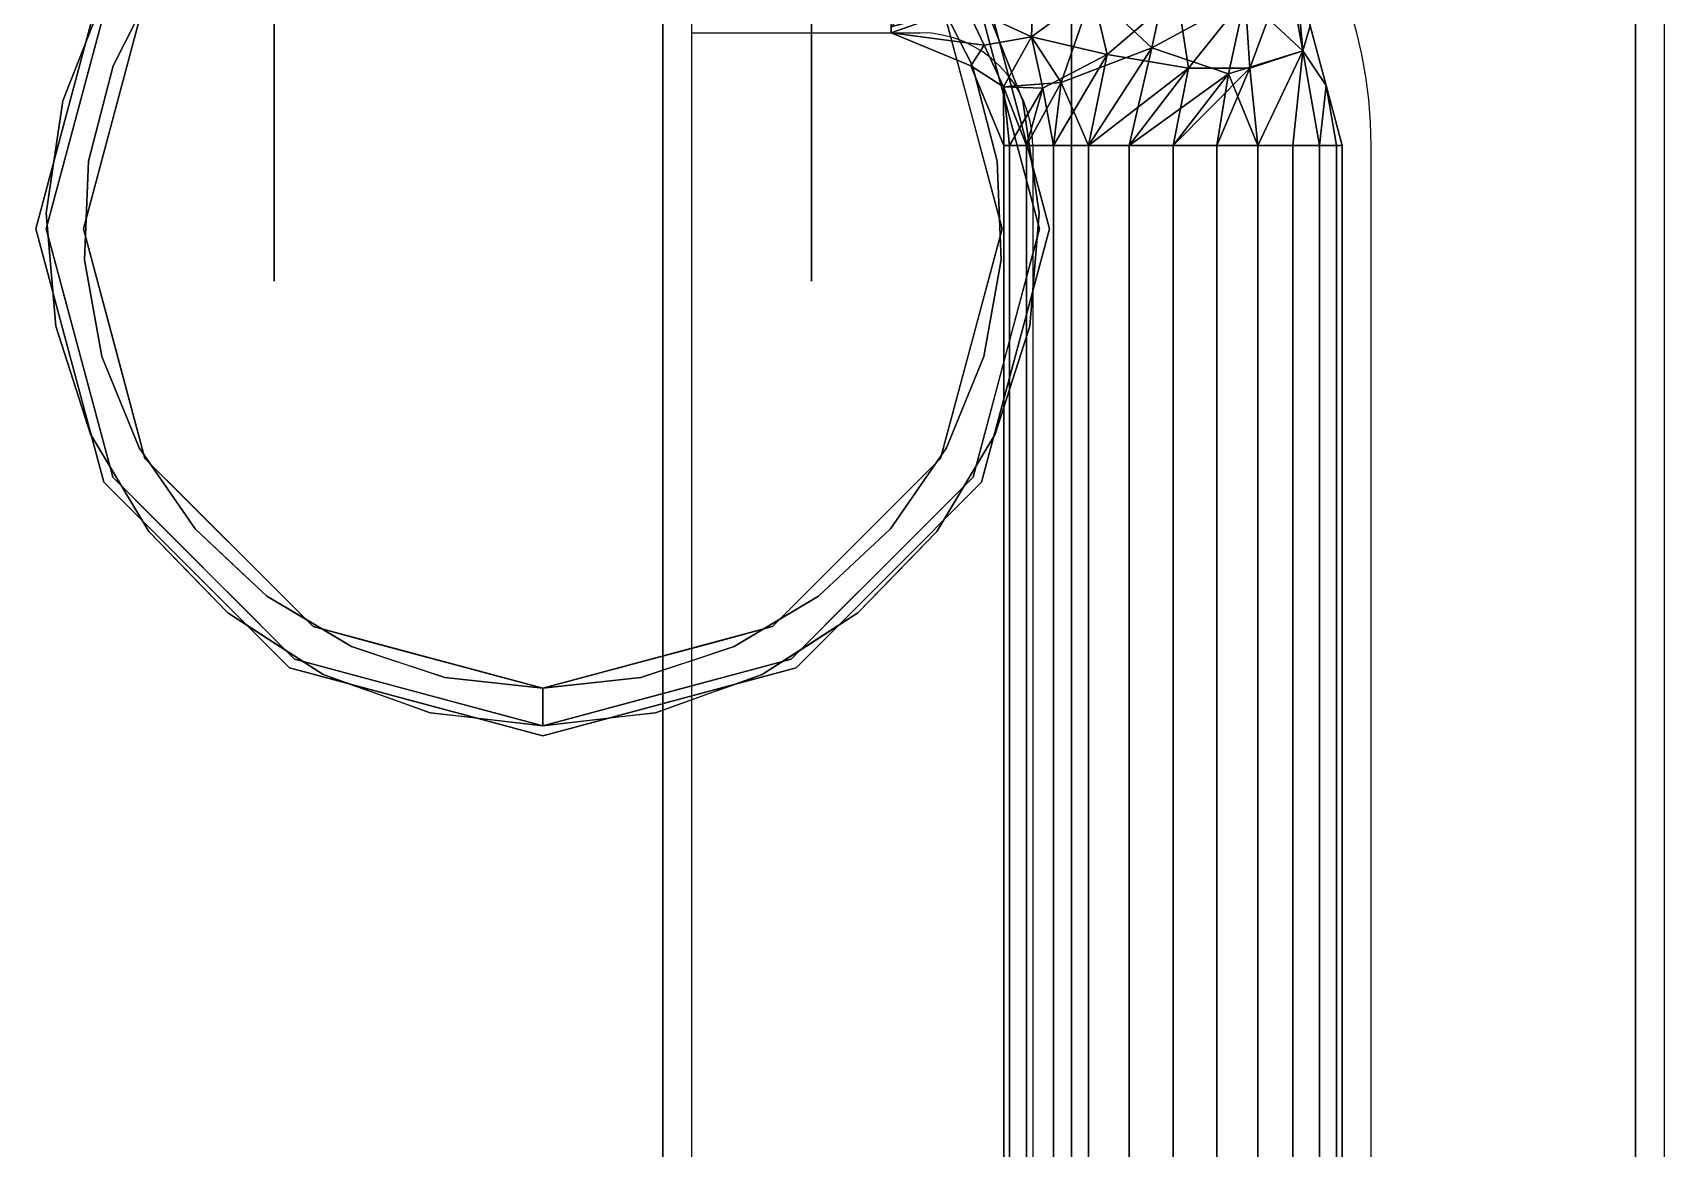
# Model space of a CAD drawing. Header units: millimetres. Extents: x -2 to 771, y -886 to 7.
# Drawn here: x 654.3 to 770, y -216 to -136.9 of the extents above; entities that cross this region are included whole.
import ezdxf

# ---------------------------------------------------------------- set-up
doc = ezdxf.new("R2010")
doc.units = ezdxf.units.MM
for name, color, linetype in [('IQ_200_2D', 1, 'Continuous'), ('IQ_200_3D', 1, 'Continuous'), ('IQ_204_2D', 7, 'Continuous'), ('IQ_204_3D', 7, 'Continuous')]:
    doc.layers.add(name, color=color, linetype=linetype)

msp = doc.modelspace()

# ---------------------------------------------------------------- linework, layer by layer
at = {"layer": 'IQ_200_2D'}
for p, q in [((701, -27.5), (701, -817.5)), ((770, -825), (770, -60))]:
    msp.add_line(p, q, dxfattribs=at)
at = {"layer": 'IQ_200_3D'}
for points, invisible_edges in [([(767.96, -60, 157), (-2.04, -825, 157), (-2.04, -60, 157), (57.96, 0, 157)], 13), ([(-2.04, -60, 190), (-2.04, -825, 190), (767.96, -60, 190), (57.96, 0, 190)], 14), ([(-2.04, -825, 157), (767.96, -60, 157), (767.96, -825, 157), (707.96, -885, 157)], 13), ([(767.96, -825, 190), (767.96, -60, 190), (-2.04, -825, 190), (707.96, -885, 190)], 14), ([(727.96, -845, 150), (37.96, -845, 150), (37.96, -80, 150), (727.96, -80, 150)], 5)]:
    msp.add_3dface(points, dxfattribs=dict(at, invisible_edges=invisible_edges))
for points in [[(698.96, -63.9, 1570), (698.96, -777.1, 1570), (698.96, -817.5, 1470), (698.96, -27.5, 1470)], [(698.96, -817.5, 1470), (698.96, -817.5, 190), (698.96, -27.5, 190), (698.96, -27.5, 1470)], [(767.96, -825, 190), (767.96, -825, 157), (767.96, -60, 157), (767.96, -60, 190)], [(698.96, -777.1, 1570), (698.96, -63.9, 1570), (66.96, -63.9, 1570), (66.96, -777.1, 1570)], [(727.96, -845, 157), (727.96, -845, 150), (727.96, -80, 150), (727.96, -80, 157)]]:
    msp.add_3dface(points, dxfattribs=at)
at = {"layer": 'IQ_204_2D'}
for p, q in [((701, -136.92), (717.2, -136.92)), ((725.2, -144.92), (725.2, -745.24)), ((749.2, -745.24), (749.2, -144.92))]:
    msp.add_line(p, q, dxfattribs=at)
for radius in [32, 8]:
    msp.add_arc((717.2, -144.92), radius, 0, 90, dxfattribs=at)
at = {"layer": 'IQ_204_3D'}
for points, invisible_edges in [([(671.41, -123.43, 76.17), (671.41, -134.82, 60.49), (671.41, -144.72, 82.47), (671.41, -127.04, 96.57)], 10), ([(671.41, -144.72, 19.13), (671.41, -134.82, 41.11), (671.41, -123.43, 25.43), (671.41, -127.04, 5.03)], 5), ([(709.51, -144.72, 82.47), (709.51, -134.82, 60.49), (709.51, -123.43, 76.17), (709.51, -127.04, 96.57)], 5), ([(709.51, -123.43, 25.43), (709.51, -134.82, 41.11), (709.51, -144.72, 19.13), (709.51, -127.04, 5.03)], 10), ([(656.92, -141.82, 117.11), (656.92, -141.82, 150), (659.33, -132.84, 150), (659.33, -132.84, 117.11)], 5), ([(659.99, -139.27, 64.35), (659.36, -134.26, 59.34), (663.15, -133.04, 58.13)], 3), ([(659.99, -139.27, 64.35), (663.15, -133.04, 58.13), (662.24, -134.52, 116.94)], 14), ([(717.76, -133.04, 58.13), (721.56, -134.26, 59.34), (720.92, -139.27, 64.35)], 3), ([(717.76, -133.04, 58.13), (720.92, -139.27, 64.35), (718.67, -134.52, 116.94)], 14), ([(721.58, -132.84, 150), (723.99, -141.82, 150), (723.99, -141.82, 117.11), (721.58, -132.84, 117.11)], 10), ([(662.24, -134.52, 116.94), (659.95, -133.19, 116.94), (655.23, -150.81, 116.94), (657.88, -150.81, 116.94)], 5), ([(659.95, -133.19, 116.94), (659.36, -134.26, 59.34), (656.41, -141.75, 66.83)], 13), ([(659.95, -133.19, 116.94), (656.41, -141.75, 66.83), (657.59, -142, 116.94)], 3), ([(718.67, -134.52, 116.94), (723.03, -150.81, 116.94), (725.68, -150.81, 116.94), (720.97, -133.19, 116.94)], 10), ([(720.97, -133.19, 116.94), (724.5, -141.75, 66.83), (721.56, -134.26, 59.34)], 13), ([(724.5, -141.75, 66.83), (720.97, -133.19, 116.94), (723.33, -142, 116.94)], 13), ([(656.41, -141.75, 66.83), (659.36, -134.26, 59.34), (659.99, -139.27, 64.35)], 14), ([(660.06, -142.66, 116.94), (659.99, -139.27, 64.35), (662.24, -134.52, 116.94)], 3), ([(671.41, -154.53, 62.1), (671.41, -144.72, 82.47), (671.41, -134.82, 60.49), (671.41, -134.82, 41.11)], 10), ([(671.41, -134.82, 41.11), (671.41, -144.72, 19.13), (671.41, -154.53, 39.5), (671.41, -154.53, 62.1)], 9), ([(709.51, -134.82, 60.49), (709.51, -144.72, 82.47), (709.51, -154.53, 62.1), (709.51, -134.82, 41.11)], 5), ([(709.51, -154.53, 39.5), (709.51, -144.72, 19.13), (709.51, -134.82, 41.11), (709.51, -154.53, 62.1)], 6), ([(718.67, -134.52, 116.94), (720.92, -139.27, 64.35), (720.85, -142.66, 116.94)], 3), ([(721.56, -134.26, 59.34), (724.5, -141.75, 66.83), (720.92, -139.27, 64.35)], 14), ([(709.51, -144.72, 19.13), (671.41, -144.72, 19.13), (671.41, -135.88, 12.08), (709.51, -135.88, 12.08)], 5), ([(709.51, -135.88, 89.52), (671.41, -135.88, 89.52), (671.41, -144.72, 82.47), (709.51, -144.72, 82.47)], 5), ([(659.99, -139.27, 64.35), (658.23, -146.03, 71.11), (656.41, -141.75, 66.83)], 14), ([(660.06, -142.66, 116.94), (658.23, -146.03, 71.11), (659.99, -139.27, 64.35)], 13), ([(722.68, -146.03, 71.11), (720.85, -142.66, 116.94), (720.92, -139.27, 64.35)], 3), ([(720.92, -139.27, 64.35), (724.5, -141.75, 66.83), (722.68, -146.03, 71.11)], 3), ([(654.51, -150.81, 150), (656.92, -141.82, 150), (656.92, -141.82, 117.11), (654.51, -150.81, 117.11)], 10), ([(655.24, -149.71, 74.79), (655.23, -150.81, 116.94), (657.59, -142, 116.94)], 13), ([(655.24, -149.71, 74.79), (656.41, -141.75, 66.83), (658.23, -146.03, 71.11)], 14), ([(655.24, -149.71, 74.79), (657.59, -142, 116.94), (656.41, -141.75, 66.83)], 3), ([(725.67, -149.71, 74.79), (722.68, -146.03, 71.11), (724.5, -141.75, 66.83)], 3), ([(723.33, -142, 116.94), (725.67, -149.71, 74.79), (724.5, -141.75, 66.83)], 13), ([(725.68, -150.81, 116.94), (725.67, -149.71, 74.79), (723.33, -142, 116.94)], 3), ([(723.99, -141.82, 150), (726.4, -150.81, 150), (726.4, -150.81, 117.11), (723.99, -141.82, 117.11)], 10), ([(660.06, -142.66, 116.94), (657.88, -150.81, 116.94), (658.23, -146.03, 71.11)], 14), ([(720.85, -142.66, 116.94), (722.68, -146.03, 71.11), (723.03, -150.81, 116.94)], 3), ([(709.51, -144.72, 82.47), (671.41, -144.72, 82.47), (671.41, -149.62, 72.29), (709.51, -149.62, 72.29)], 5), ([(671.41, -149.62, 29.31), (671.41, -144.72, 19.13), (709.51, -144.72, 19.13), (709.51, -149.62, 29.31)], 10), ([(657.95, -153.01, 78.09), (655.24, -149.71, 74.79), (658.23, -146.03, 71.11)], 3), ([(657.88, -150.81, 116.94), (657.95, -153.01, 78.09), (658.23, -146.03, 71.11)], 13), ([(722.68, -146.03, 71.11), (725.67, -149.71, 74.79), (722.96, -153.01, 78.09)], 3), ([(722.96, -153.01, 78.09), (723.03, -150.81, 116.94), (722.68, -146.03, 71.11)], 3), ([(655.24, -149.71, 74.79), (655.91, -157.72, 82.81), (655.23, -150.81, 116.94)], 14), ([(655.24, -149.71, 74.79), (657.95, -153.01, 78.09), (655.91, -157.72, 82.81)], 3), ([(709.51, -149.62, 29.31), (709.51, -154.53, 39.5), (671.41, -154.53, 39.5), (671.41, -149.62, 29.31)], 10), ([(709.51, -149.62, 72.29), (671.41, -149.62, 72.29), (671.41, -154.53, 62.1), (709.51, -154.53, 62.1)], 5), ([(725, -157.72, 82.81), (722.96, -153.01, 78.09), (725.67, -149.71, 74.79)], 3), ([(725.67, -149.71, 74.79), (725.68, -150.81, 116.94), (725, -157.72, 82.81)], 3), ([(656.92, -159.79, 150), (654.51, -150.81, 150), (654.51, -150.81, 117.11), (656.92, -159.79, 117.11)], 10), ([(655.91, -157.72, 82.81), (657.59, -159.62, 116.94), (655.23, -150.81, 116.94)], 13), ([(655.23, -150.81, 116.94), (659.95, -168.42, 116.94), (662.24, -167.1, 116.94), (657.88, -150.81, 116.94)], 10), ([(657.95, -153.01, 78.09), (657.88, -150.81, 116.94), (660.06, -158.95, 116.94)], 13), ([(718.67, -167.1, 116.94), (720.97, -168.42, 116.94), (725.68, -150.81, 116.94), (723.03, -150.81, 116.94)], 5), ([(722.96, -153.01, 78.09), (720.85, -158.95, 116.94), (723.03, -150.81, 116.94)], 13), ([(725, -157.72, 82.81), (725.68, -150.81, 116.94), (723.33, -159.62, 116.94)], 13), ([(726.4, -150.81, 117.11), (726.4, -150.81, 150), (723.99, -159.79, 150), (723.99, -159.79, 117.11)], 5), ([(655.91, -157.72, 82.81), (657.95, -153.01, 78.09), (659.17, -159.88, 84.96)], 13), ([(659.17, -159.88, 84.96), (657.95, -153.01, 78.09), (660.06, -158.95, 116.94)], 14), ([(721.74, -159.88, 84.96), (720.85, -158.95, 116.94), (722.96, -153.01, 78.09)], 3), ([(721.74, -159.88, 84.96), (722.96, -153.01, 78.09), (725, -157.72, 82.81)], 14), ([(709.51, -154.53, 50.8), (709.51, -154.53, 62.1), (671.41, -154.53, 50.8), (671.41, -154.53, 39.5)], 10), ([(671.41, -154.53, 39.5), (709.51, -154.53, 39.5), (709.51, -154.53, 50.8)], 13), ([(671.41, -154.53, 62.1), (671.41, -154.53, 50.8), (709.51, -154.53, 62.1)], 14), ([(658.38, -165.38, 90.46), (655.91, -157.72, 82.81), (659.17, -159.88, 84.96)], 14), ([(658.38, -165.38, 90.46), (657.59, -159.62, 116.94), (655.91, -157.72, 82.81)], 3), ([(722.53, -165.38, 90.46), (721.74, -159.88, 84.96), (725, -157.72, 82.81)], 3), ([(723.33, -159.62, 116.94), (722.53, -165.38, 90.46), (725, -157.72, 82.81)], 13), ([(658.38, -165.38, 90.46), (659.95, -168.42, 116.94), (657.59, -159.62, 116.94)], 13), ([(659.17, -159.88, 84.96), (660.06, -158.95, 116.94), (661.82, -166.34, 91.42)], 3), ([(661.82, -166.34, 91.42), (660.06, -158.95, 116.94), (662.24, -167.1, 116.94)], 13), ([(719.09, -166.34, 91.42), (718.67, -167.1, 116.94), (720.85, -158.95, 116.94)], 13), ([(721.74, -159.88, 84.96), (719.09, -166.34, 91.42), (720.85, -158.95, 116.94)], 14), ([(723.33, -159.62, 116.94), (720.97, -168.42, 116.94), (722.53, -165.38, 90.46)], 14), ([(656.92, -159.79, 117.11), (659.33, -168.78, 117.11), (659.33, -168.78, 150), (656.92, -159.79, 150)], 10), ([(659.17, -159.88, 84.96), (661.82, -166.34, 91.42), (658.38, -165.38, 90.46)], 14), ([(721.74, -159.88, 84.96), (722.53, -165.38, 90.46), (719.09, -166.34, 91.42)], 3), ([(721.58, -168.78, 150), (721.58, -168.78, 117.11), (723.99, -159.79, 117.11), (723.99, -159.79, 150)], 5), ([(658.38, -165.38, 90.46), (661.82, -166.34, 91.42), (662.52, -172.28, 97.36)], 3), ([(662.52, -172.28, 97.36), (659.95, -168.42, 116.94), (658.38, -165.38, 90.46)], 3), ([(718.39, -172.28, 97.36), (719.09, -166.34, 91.42), (722.53, -165.38, 90.46)], 3), ([(718.39, -172.28, 97.36), (722.53, -165.38, 90.46), (720.97, -168.42, 116.94)], 14), ([(661.82, -166.34, 91.42), (665.79, -172.09, 97.17), (662.52, -172.28, 97.36)], 14), ([(662.24, -167.1, 116.94), (665.23, -170.08, 116.94), (661.82, -166.34, 91.42)], 14), ([(661.82, -166.34, 91.42), (665.23, -170.08, 116.94), (665.79, -172.09, 97.17)], 3), ([(719.09, -166.34, 91.42), (718.39, -172.28, 97.36), (715.12, -172.09, 97.17)], 3), ([(715.12, -172.09, 97.17), (715.69, -170.08, 116.94), (719.09, -166.34, 91.42)], 3), ([(715.69, -170.08, 116.94), (718.67, -167.1, 116.94), (719.09, -166.34, 91.42)], 14), ([(674.17, -179.02, 116.94), (662.24, -167.1, 116.94), (659.95, -168.42, 116.94), (672.84, -181.32, 116.94)], 10), ([(720.97, -168.42, 116.94), (718.67, -167.1, 116.94), (706.74, -179.02, 116.94), (708.07, -181.32, 116.94)], 5), ([(659.33, -168.78, 117.11), (665.91, -175.36, 117.11), (665.91, -175.36, 150), (659.33, -168.78, 150)], 10), ([(663.17, -171.65, 116.94), (659.95, -168.42, 116.94), (662.52, -172.28, 97.36)], 14), ([(715, -175.36, 117.11), (721.58, -168.78, 117.11), (721.58, -168.78, 150), (715, -175.36, 150)], 10), ([(718.39, -172.28, 97.36), (720.97, -168.42, 116.94), (717.74, -171.65, 116.94)], 13), ([(665.23, -170.08, 116.94), (668.21, -173.06, 116.94), (665.79, -172.09, 97.17)], 14), ([(712.7, -173.06, 116.94), (715.69, -170.08, 116.94), (715.12, -172.09, 97.17)], 14), ([(665.32, -175.17, 100.25), (663.17, -171.65, 116.94), (662.52, -172.28, 97.36)], 3), ([(662.52, -172.28, 97.36), (665.79, -172.09, 97.17), (668.12, -178.05, 103.14)], 3), ([(663.17, -171.65, 116.94), (665.32, -175.17, 100.25), (666.39, -174.87, 116.94)], 3), ([(670.89, -176.85, 101.94), (668.12, -178.05, 103.14), (665.79, -172.09, 97.17)], 3), ([(668.34, -174.47, 99.55), (665.79, -172.09, 97.17), (668.21, -173.06, 116.94)], 14), ([(710.02, -176.85, 101.94), (715.12, -172.09, 97.17), (712.79, -178.05, 103.14)], 14), ([(712.57, -174.47, 99.55), (712.7, -173.06, 116.94), (715.12, -172.09, 97.17)], 3), ([(712.79, -178.05, 103.14), (715.12, -172.09, 97.17), (718.39, -172.28, 97.36)], 3), ([(717.74, -171.65, 116.94), (714.52, -174.87, 116.94), (715.59, -175.17, 100.25)], 14), ([(717.74, -171.65, 116.94), (715.59, -175.17, 100.25), (718.39, -172.28, 97.36)], 13), ([(668.34, -174.47, 99.55), (668.21, -173.06, 116.94), (671.19, -176.04, 116.94)], 13), ([(712.7, -173.06, 116.94), (712.57, -174.47, 99.55), (709.72, -176.04, 116.94)], 3), ([(670.89, -176.85, 101.94), (668.34, -174.47, 99.55), (671.19, -176.04, 116.94)], 14), ([(710.02, -176.85, 101.94), (709.72, -176.04, 116.94), (712.57, -174.47, 99.55)], 3), ([(668.12, -178.05, 103.14), (666.39, -174.87, 116.94), (665.32, -175.17, 100.25)], 3), ([(665.91, -175.36, 117.11), (672.49, -181.93, 117.11), (672.49, -181.93, 150), (665.91, -175.36, 150)], 10), ([(668.12, -178.05, 103.14), (669.62, -178.09, 116.94), (666.39, -174.87, 116.94)], 13), ([(715, -175.36, 150), (708.43, -181.93, 150), (708.43, -181.93, 117.11), (715, -175.36, 117.11)], 10), ([(712.79, -178.05, 103.14), (714.52, -174.87, 116.94), (711.29, -178.09, 116.94)], 13), ([(714.52, -174.87, 116.94), (712.79, -178.05, 103.14), (715.59, -175.17, 100.25)], 13), ([(674.89, -182.41, 107.49), (668.12, -178.05, 103.14), (670.89, -176.85, 101.94)], 14), ([(670.89, -176.85, 101.94), (671.19, -176.04, 116.94), (673.89, -178.64, 103.72)], 3), ([(670.89, -176.85, 101.94), (676.89, -180.42, 105.51), (674.89, -182.41, 107.49)], 14), ([(674.17, -179.02, 116.94), (673.89, -178.64, 103.72), (671.19, -176.04, 116.94)], 3), ([(706.02, -182.41, 107.49), (704.02, -180.42, 105.51), (710.02, -176.85, 101.94)], 13), ([(712.79, -178.05, 103.14), (706.02, -182.41, 107.49), (710.02, -176.85, 101.94)], 14), ([(709.72, -176.04, 116.94), (707.02, -178.64, 103.72), (706.74, -179.02, 116.94)], 3), ([(707.02, -178.64, 103.72), (709.72, -176.04, 116.94), (710.02, -176.85, 101.94)], 3), ([(671.5, -180.23, 105.32), (669.62, -178.09, 116.94), (668.12, -178.05, 103.14)], 3), ([(669.62, -178.09, 116.94), (671.5, -180.23, 105.32), (671.23, -179.71, 116.94)], 3), ([(712.79, -178.05, 103.14), (711.29, -178.09, 116.94), (709.41, -180.23, 105.32)], 3), ([(709.41, -180.23, 105.32), (711.29, -178.09, 116.94), (709.68, -179.71, 116.94)], 13), ([(690.46, -183.38, 116.94), (674.17, -179.02, 116.94), (672.84, -181.32, 116.94), (690.46, -186.04, 116.94)], 2), ([(673.89, -178.64, 103.72), (674.17, -179.02, 116.94), (676.89, -180.42, 105.51)], 3), ([(676.89, -180.42, 105.51), (674.17, -179.02, 116.94), (678.24, -180.11, 116.94)], 13), ([(708.07, -181.32, 116.94), (706.74, -179.02, 116.94), (690.46, -183.38, 116.94), (690.46, -186.04, 116.94)], 1), ([(702.67, -180.11, 116.94), (706.74, -179.02, 116.94), (704.02, -180.42, 105.51)], 14), ([(707.02, -178.64, 103.72), (704.02, -180.42, 105.51), (706.74, -179.02, 116.94)], 14), ([(671.5, -180.23, 105.32), (672.84, -181.32, 116.94), (671.23, -179.71, 116.94)], 13), ([(671.5, -180.23, 105.32), (674.89, -182.41, 107.49), (672.84, -181.32, 116.94)], 14), ([(682.46, -185.12, 110.2), (674.89, -182.41, 107.49), (676.89, -180.42, 105.51)], 14), ([(676.89, -180.42, 105.51), (678.24, -180.11, 116.94), (680.2, -181.53, 106.61)], 3), ([(676.89, -180.42, 105.51), (683.51, -182.63, 107.72), (682.46, -185.12, 110.2)], 14), ([(680.28, -180.66, 116.94), (680.2, -181.53, 106.61), (678.24, -180.11, 116.94)], 3), ([(704.02, -180.42, 105.51), (698.45, -185.12, 110.2), (697.4, -182.63, 107.72)], 3), ([(698.45, -185.12, 110.2), (704.02, -180.42, 105.51), (706.02, -182.41, 107.49)], 3), ([(700.64, -180.66, 116.94), (702.67, -180.11, 116.94), (700.71, -181.53, 106.61)], 14), ([(704.02, -180.42, 105.51), (700.71, -181.53, 106.61), (702.67, -180.11, 116.94)], 14), ([(708.07, -181.32, 116.94), (706.02, -182.41, 107.49), (709.41, -180.23, 105.32)], 13), ([(709.68, -179.71, 116.94), (708.07, -181.32, 116.94), (709.41, -180.23, 105.32)], 14), ([(675.04, -181.91, 116.94), (672.84, -181.32, 116.94), (674.89, -182.41, 107.49)], 14), ([(680.2, -181.53, 106.61), (680.28, -180.66, 116.94), (681.86, -182.08, 107.17)], 3), ([(682.31, -181.2, 116.94), (681.86, -182.08, 107.17), (680.28, -180.66, 116.94)], 3), ([(682.31, -181.2, 116.94), (683.51, -182.63, 107.72), (681.86, -182.08, 107.17)], 13), ([(682.31, -181.2, 116.94), (684.35, -181.75, 116.94), (683.51, -182.63, 107.72)], 14), ([(696.56, -181.75, 116.94), (698.6, -181.2, 116.94), (697.4, -182.63, 107.72)], 14), ([(699.05, -182.08, 107.17), (697.4, -182.63, 107.72), (698.6, -181.2, 116.94)], 14), ([(699.05, -182.08, 107.17), (698.6, -181.2, 116.94), (700.64, -180.66, 116.94)], 13), ([(700.64, -180.66, 116.94), (700.71, -181.53, 106.61), (699.05, -182.08, 107.17)], 13), ([(706.02, -182.41, 107.49), (708.07, -181.32, 116.94), (705.87, -181.91, 116.94)], 13), ([(672.49, -181.93, 150), (680.93, -184.2, 117.11), (681.47, -184.34, 150)], 3), ([(672.49, -181.93, 150), (672.49, -181.93, 117.11), (680.93, -184.2, 117.11)], 13), ([(676.78, -183.09, 108.17), (675.04, -181.91, 116.94), (674.89, -182.41, 107.49)], 3), ([(675.04, -181.91, 116.94), (676.78, -183.09, 108.17), (677.24, -182.5, 116.94)], 3), ([(677.24, -182.5, 116.94), (676.78, -183.09, 108.17), (678.67, -183.76, 108.85)], 13), ([(679.45, -183.09, 116.94), (677.24, -182.5, 116.94), (678.67, -183.76, 108.85)], 14), ([(690.46, -183.38, 108.47), (682.46, -185.12, 110.2), (683.51, -182.63, 107.72)], 3), ([(684.35, -181.75, 116.94), (686.38, -182.29, 116.94), (683.51, -182.63, 107.72)], 14), ([(686.98, -183.01, 108.09), (683.51, -182.63, 107.72), (686.38, -182.29, 116.94)], 14), ([(688.42, -182.84, 116.94), (686.98, -183.01, 108.09), (686.38, -182.29, 116.94)], 3), ([(688.72, -183.2, 108.28), (686.98, -183.01, 108.09), (688.42, -182.84, 116.94)], 14), ([(688.42, -182.84, 116.94), (690.46, -183.38, 116.94), (688.72, -183.2, 108.28)], 14), ([(690.46, -183.38, 108.47), (697.4, -182.63, 107.72), (698.45, -185.12, 110.2)], 14), ([(692.49, -182.84, 116.94), (692.19, -183.2, 108.28), (690.46, -183.38, 116.94)], 3), ([(692.19, -183.2, 108.28), (692.49, -182.84, 116.94), (693.93, -183.01, 108.09)], 3), ([(692.49, -182.84, 116.94), (694.53, -182.29, 116.94), (693.93, -183.01, 108.09)], 14), ([(693.93, -183.01, 108.09), (694.53, -182.29, 116.94), (697.4, -182.63, 107.72)], 3), ([(694.53, -182.29, 116.94), (696.56, -181.75, 116.94), (697.4, -182.63, 107.72)], 14), ([(699.99, -184.2, 117.11), (708.43, -181.93, 150), (699.44, -184.34, 150)], 13), ([(708.43, -181.93, 117.11), (708.43, -181.93, 150), (699.99, -184.2, 117.11)], 3), ([(702.24, -183.76, 108.85), (703.67, -182.5, 116.94), (701.46, -183.09, 116.94)], 13), ([(703.67, -182.5, 116.94), (702.24, -183.76, 108.85), (704.13, -183.09, 108.17)], 13), ([(705.87, -181.91, 116.94), (703.67, -182.5, 116.94), (704.13, -183.09, 108.17)], 14), ([(704.13, -183.09, 108.17), (706.02, -182.41, 107.49), (705.87, -181.91, 116.94)], 14), ([(680.57, -184.44, 109.52), (679.45, -183.09, 116.94), (678.67, -183.76, 108.85)], 3), ([(679.45, -183.09, 116.94), (680.57, -184.44, 109.52), (681.65, -183.68, 116.94)], 3), ([(681.65, -183.68, 116.94), (680.57, -184.44, 109.52), (682.46, -185.12, 110.2)], 13), ([(682.46, -185.12, 110.2), (683.85, -184.27, 116.94), (681.65, -183.68, 116.94)], 13), ([(690.46, -186.04, 111.12), (682.46, -185.12, 110.2), (690.46, -183.38, 108.47)], 14), ([(690.46, -183.38, 108.47), (688.72, -183.2, 108.28), (690.46, -183.38, 116.94)], 2), ([(690.46, -183.38, 108.47), (690.46, -183.38, 116.94), (692.19, -183.2, 108.28)], 2), ([(690.46, -186.04, 111.12), (690.46, -183.38, 108.47), (698.45, -185.12, 110.2)], 3), ([(698.45, -185.12, 110.2), (699.26, -183.68, 116.94), (697.06, -184.27, 116.94)], 13), ([(699.26, -183.68, 116.94), (698.45, -185.12, 110.2), (700.34, -184.44, 109.52)], 13), ([(700.34, -184.44, 109.52), (701.46, -183.09, 116.94), (699.26, -183.68, 116.94)], 13), ([(700.34, -184.44, 109.52), (702.24, -183.76, 108.85), (701.46, -183.09, 116.94)], 14), ([(690.46, -186.75, 117.11), (681.47, -184.34, 150), (680.93, -184.2, 117.11)], 3), ([(681.47, -184.34, 150), (690.46, -186.75, 117.11), (690.46, -186.75, 150)], 1), ([(683.85, -184.27, 116.94), (682.46, -185.12, 110.2), (684.46, -185.35, 110.43)], 13), ([(684.46, -185.35, 110.43), (686.05, -184.86, 116.94), (683.85, -184.27, 116.94)], 13), ([(686.05, -184.86, 116.94), (684.46, -185.35, 110.43), (686.46, -185.58, 110.66)], 13), ([(686.05, -184.86, 116.94), (686.46, -185.58, 110.66), (688.25, -185.45, 116.94)], 3), ([(690.46, -186.75, 117.11), (699.99, -184.2, 117.11), (699.44, -184.34, 150)], 14), ([(699.44, -184.34, 150), (690.46, -186.75, 150), (690.46, -186.75, 117.11)], 12), ([(694.45, -185.58, 110.66), (694.86, -184.86, 116.94), (692.66, -185.45, 116.94)], 13), ([(694.86, -184.86, 116.94), (694.45, -185.58, 110.66), (696.45, -185.35, 110.43)], 13), ([(694.86, -184.86, 116.94), (696.45, -185.35, 110.43), (697.06, -184.27, 116.94)], 3), ([(696.45, -185.35, 110.43), (698.45, -185.12, 110.2), (697.06, -184.27, 116.94)], 14), ([(688.25, -185.45, 116.94), (686.46, -185.58, 110.66), (688.46, -185.81, 110.89)], 13), ([(688.46, -185.81, 110.89), (690.46, -186.04, 116.94), (688.25, -185.45, 116.94)], 13), ([(690.46, -186.04, 116.94), (688.46, -185.81, 110.89), (690.46, -186.04, 111.12)], 1), ([(690.46, -186.04, 116.94), (692.45, -185.81, 110.89), (692.66, -185.45, 116.94)], 3), ([(692.45, -185.81, 110.89), (690.46, -186.04, 116.94), (690.46, -186.04, 111.12)], 1), ([(692.66, -185.45, 116.94), (692.45, -185.81, 110.89), (694.45, -185.58, 110.66)], 13)]:
    msp.add_3dface(points, dxfattribs=dict(at, invisible_edges=invisible_edges))

# ---------------------------------------------------------------- meshes
mesh = msp.add_polyface(dxfattribs=at)
corners = [(715.16, -136.92, 1064.22), (720.81, -139.26, 1064.22), (723.16, -144.92, 1064.22), (723.56, -144.92, 1067.33), (724.76, -144.92, 1070.22), (726.67, -144.92, 1072.71), (729.16, -144.92, 1074.61), (732.05, -144.92, 1075.81), (735.16, -144.92, 1076.22), (738.26, -144.92, 1075.81), (741.16, -144.92, 1074.61), (743.64, -144.92, 1072.71), (745.55, -144.92, 1070.22), (746.75, -144.92, 1067.33), (747.16, -144.92, 1064.22), (742.87, -128.92, 1064.22), (731.16, -117.2, 1064.22), (715.16, -112.92, 1064.22), (715.16, -113.32, 1067.33), (715.16, -114.52, 1070.22), (715.16, -116.43, 1072.71), (715.16, -118.92, 1074.61), (715.16, -121.81, 1075.81), (715.16, -124.92, 1076.22), (715.16, -128.02, 1075.81), (715.16, -130.92, 1074.61), (715.16, -133.4, 1072.71), (715.16, -135.31, 1070.22), (715.16, -136.51, 1067.33), (744.88, -136.43, 1064.22), (723.64, -115.19, 1064.22), (746.02, -140.67, 1064.22), (719.4, -114.05, 1064.22), (731.32, -128.76, 1075.88), (740.27, -134.4, 1073.8), (725.11, -137.21, 1073.66), (725.67, -119.8, 1073.8), (722.94, -129.27, 1075.95), (733.64, -137.98, 1076.22), (720.47, -135.07, 1072.37), (744.35, -138.2, 1070.92), (721.87, -115.72, 1070.92), (723.13, -140.76, 1069.01), (727.22, -140.46, 1073.87), (720.64, -123.83, 1076.09), (739.09, -139.83, 1075.36), (718.48, -133.17, 1073.35), (725.58, -124.27, 1075.81), (737.01, -123.06, 1064.22), (733.24, -121.7, 1071.65), (738.33, -126.94, 1071.77), (720.63, -119.46, 1074.59), (721.77, -137.81, 1070.39), (727.45, -127.53, 1076.15), (725.29, -132.68, 1075.49), (729.45, -134.04, 1076.05), (734.93, -132.11, 1075.68), (731.18, -124.71, 1074.73), (743.87, -132.67, 1064.22), (743.28, -132.21, 1069.31), (727.4, -116.2, 1064.22), (727.86, -116.79, 1069.31), (734.08, -120.13, 1064.22), (731.81, -118.64, 1068.75), (739.94, -125.99, 1064.22)]
mesh.append_faces([[corners[k] for k in face] for face in [(18, 32, 17)]], dxfattribs={"vtx0": -1})
mesh.append_faces([[corners[k] for k in face] for face in [(28, 46, 27), (6, 43, 5), (9, 45, 8), (29, 40, 31), (4, 42, 3), (8, 45, 7), (26, 46, 25), (19, 32, 18), (25, 44, 24), (60, 61, 16)]], dxfattribs={"vtx0": -1, "vtx1": -1})
mesh.append_faces([[corners[k] for k in face] for face in [(40, 58, 59), (41, 61, 60), (31, 40, 12), (40, 45, 10), (34, 50, 56), (45, 38, 7), (55, 56, 33), (43, 6, 38), (42, 4, 43), (55, 43, 38), (47, 53, 57), (44, 51, 23), (54, 39, 35), (40, 34, 45), (35, 42, 43), (55, 33, 54), (35, 52, 42), (52, 35, 39), (54, 33, 53), (44, 36, 51), (32, 19, 41), (36, 47, 49), (39, 46, 28), (44, 25, 37), (44, 47, 36), (47, 44, 37), (41, 51, 61), (38, 45, 34), (39, 37, 46), (25, 46, 37), (37, 53, 47), (57, 50, 49), (16, 61, 63), (50, 34, 59), (48, 49, 50), (61, 51, 36), (21, 51, 41), (0, 52, 39), (1, 42, 52), (54, 53, 37), (57, 53, 33), (39, 54, 37), (54, 35, 55), (43, 55, 35), (56, 55, 38), (34, 56, 38), (50, 33, 56), (50, 57, 33), (47, 57, 49), (40, 59, 34), (63, 36, 49), (36, 63, 61), (62, 63, 49), (15, 50, 59)]], dxfattribs={"vtx0": -1, "vtx1": -1, "vtx2": -1})
mesh.append_faces([[corners[k] for k in face] for face in [(40, 10, 11), (39, 28, 0), (43, 4, 5), (44, 23, 24), (51, 22, 23), (51, 21, 22), (52, 0, 1), (46, 26, 27), (45, 9, 10), (50, 15, 64), (40, 29, 58), (49, 48, 62)]], dxfattribs={"vtx0": -1, "vtx2": -1})
mesh.append_faces([[corners[k] for k in face] for face in [(12, 13, 31), (58, 15, 59), (11, 12, 40), (6, 7, 38), (30, 32, 41), (1, 2, 42), (19, 20, 41), (20, 21, 41), (2, 3, 42), (62, 16, 63), (60, 30, 41), (64, 48, 50)]], dxfattribs={"vtx1": -1, "vtx2": -1})
mesh.append_faces([[corners[k] for k in face] for face in [(13, 14, 31)]], dxfattribs={"vtx2": -1})
mesh = msp.add_polyface(dxfattribs=at)
corners = [(715.16, -112.92, 1064.22), (731.16, -117.2, 1064.22), (742.87, -128.92, 1064.22), (747.16, -144.92, 1064.22), (746.75, -144.92, 1061.12), (745.55, -144.92, 1058.22), (743.64, -144.92, 1055.74), (741.16, -144.92, 1053.83), (738.26, -144.92, 1052.63), (735.16, -144.92, 1052.22), (732.05, -144.92, 1052.63), (729.16, -144.92, 1053.83), (726.67, -144.92, 1055.74), (724.76, -144.92, 1058.22), (723.56, -144.92, 1061.12), (723.16, -144.92, 1064.22), (720.81, -139.26, 1064.22), (715.16, -136.92, 1064.22), (715.16, -136.51, 1061.12), (715.16, -135.31, 1058.22), (715.16, -133.4, 1055.74), (715.16, -130.92, 1053.83), (715.16, -128.02, 1052.63), (715.16, -124.92, 1052.22), (715.16, -121.81, 1052.63), (715.16, -118.92, 1053.83), (715.16, -116.43, 1055.74), (715.16, -114.52, 1058.22), (715.16, -113.32, 1061.12), (723.64, -115.19, 1064.22), (744.88, -136.43, 1064.22), (719.4, -114.05, 1064.22), (746.02, -140.67, 1064.22), (731.32, -128.76, 1052.57), (725.11, -137.21, 1054.78), (740.27, -134.4, 1054.65), (725.67, -119.8, 1054.65), (722.94, -129.27, 1052.49), (730.49, -138.46, 1052.7), (720.47, -135.07, 1056.07), (744.35, -138.2, 1057.52), (721.87, -115.72, 1057.52), (723.13, -140.76, 1059.44), (736.24, -139.43, 1052.36), (720.64, -123.83, 1052.36), (718.48, -133.17, 1055.09), (735.45, -134.22, 1052.59), (737.01, -123.06, 1064.22), (738.48, -126.83, 1056.91), (733.25, -121.64, 1056.87), (725.58, -124.27, 1052.63), (725.92, -140.85, 1055.74), (740.61, -139.44, 1053.85), (720.63, -119.46, 1053.85), (721.77, -137.81, 1058.06), (727.45, -127.53, 1052.29), (725.29, -132.68, 1052.95), (729.45, -134.04, 1052.4), (731.2, -124.67, 1053.73), (743.87, -132.67, 1064.22), (743.28, -132.21, 1059.13), (727.4, -116.2, 1064.22), (727.86, -116.79, 1059.13), (734.08, -120.13, 1064.22), (731.78, -118.61, 1059.72), (739.94, -125.99, 1064.22)]
mesh.append_faces([[corners[k] for k in face] for face in [(15, 42, 14), (14, 51, 13), (5, 32, 4), (11, 43, 10), (6, 40, 5), (32, 40, 30), (21, 45, 20), (19, 45, 18), (29, 41, 31), (23, 44, 22), (27, 41, 26), (25, 53, 24), (17, 54, 16), (59, 60, 2), (63, 64, 1)]], dxfattribs={"vtx0": -1, "vtx1": -1})
mesh.append_faces([[corners[k] for k in face] for face in [(43, 46, 35), (50, 55, 37), (11, 38, 43), (32, 5, 40), (42, 51, 14), (40, 52, 60), (44, 50, 37), (37, 55, 56), (52, 9, 43), (52, 43, 35), (34, 42, 54), (53, 36, 44), (51, 42, 34), (34, 54, 39), (46, 48, 35), (45, 21, 37), (53, 25, 41), (39, 54, 17), (33, 48, 46), (53, 44, 23), (56, 39, 37), (62, 41, 61), (40, 60, 59), (31, 41, 27), (57, 34, 56), (50, 44, 36), (45, 39, 18), (21, 44, 37), (46, 43, 38), (37, 39, 45), (57, 46, 38), (47, 48, 49), (64, 63, 49), (2, 60, 48), (58, 48, 33), (62, 64, 36), (36, 49, 50), (55, 58, 33), (34, 38, 51), (12, 51, 38), (60, 52, 35), (7, 52, 40), (62, 53, 41), (42, 16, 54), (58, 50, 49), (33, 57, 56), (33, 56, 55), (39, 56, 34), (46, 57, 33), (38, 34, 57), (50, 58, 55), (48, 58, 49), (48, 60, 35), (62, 1, 64), (62, 36, 53), (36, 64, 49)]], dxfattribs={"vtx0": -1, "vtx1": -1, "vtx2": -1})
mesh.append_faces([[corners[k] for k in face] for face in [(43, 9, 10), (31, 27, 28), (52, 7, 8), (48, 65, 2), (41, 29, 61), (49, 63, 47), (48, 47, 65)]], dxfattribs={"vtx0": -1, "vtx2": -1})
mesh.append_faces([[corners[k] for k in face] for face in [(11, 12, 38), (12, 13, 51), (61, 1, 62), (8, 9, 52), (6, 7, 40), (17, 18, 39), (19, 20, 45), (21, 22, 44), (23, 24, 53), (25, 26, 41), (15, 16, 42), (59, 30, 40)]], dxfattribs={"vtx1": -1, "vtx2": -1})
mesh.append_faces([[corners[k] for k in face] for face in [(32, 3, 4), (28, 0, 31)]], dxfattribs={"vtx2": -1})
mesh = msp.add_polyface(dxfattribs=at)
corners = [(723.16, -745.24, 1064.22), (723.56, -745.24, 1067.33), (724.76, -745.24, 1070.22), (726.67, -745.24, 1072.71), (729.16, -745.24, 1074.61), (732.05, -745.24, 1075.81), (735.16, -745.24, 1076.22), (738.26, -745.24, 1075.81), (741.16, -745.24, 1074.61), (743.64, -745.24, 1072.71), (745.55, -745.24, 1070.22), (746.75, -745.24, 1067.33), (747.16, -745.24, 1064.22), (747.16, -144.92, 1064.22), (746.75, -144.92, 1067.33), (745.55, -144.92, 1070.22), (743.64, -144.92, 1072.71), (741.16, -144.92, 1074.61), (738.26, -144.92, 1075.81), (735.16, -144.92, 1076.22), (732.05, -144.92, 1075.81), (729.16, -144.92, 1074.61), (726.67, -144.92, 1072.71), (724.76, -144.92, 1070.22), (723.56, -144.92, 1067.33), (723.16, -144.92, 1064.22)]
mesh.append_faces([[corners[k] for k in face] for face in [(13, 14, 11, 12)]], dxfattribs={"vtx1": -1})
mesh.append_faces([[corners[k] for k in face] for face in [(14, 15, 10, 11), (16, 17, 8, 9), (15, 16, 9, 10), (17, 18, 7, 8), (6, 7, 18, 19), (20, 21, 4, 5), (21, 22, 3, 4), (23, 24, 1, 2), (22, 23, 2, 3), (19, 20, 5, 6)]], dxfattribs={"vtx1": -1, "vtx3": -1})
mesh.append_faces([[corners[k] for k in face] for face in [(24, 25, 0, 1)]], dxfattribs={"vtx3": -1})
mesh = msp.add_polyface(dxfattribs=at)
corners = [(747.16, -745.24, 1064.22), (746.75, -745.24, 1061.12), (745.55, -745.24, 1058.22), (743.64, -745.24, 1055.74), (741.16, -745.24, 1053.83), (738.26, -745.24, 1052.63), (735.16, -745.24, 1052.22), (732.05, -745.24, 1052.63), (729.16, -745.24, 1053.83), (726.67, -745.24, 1055.74), (724.76, -745.24, 1058.22), (723.56, -745.24, 1061.12), (723.16, -745.24, 1064.22), (723.16, -144.92, 1064.22), (723.56, -144.92, 1061.12), (724.76, -144.92, 1058.22), (726.67, -144.92, 1055.74), (729.16, -144.92, 1053.83), (732.05, -144.92, 1052.63), (735.16, -144.92, 1052.22), (738.26, -144.92, 1052.63), (741.16, -144.92, 1053.83), (743.64, -144.92, 1055.74), (745.55, -144.92, 1058.22), (746.75, -144.92, 1061.12), (747.16, -144.92, 1064.22)]
mesh.append_faces([[corners[k] for k in face] for face in [(11, 14, 15, 10)]], dxfattribs={"vtx0": -1, "vtx2": -1})
mesh.append_faces([[corners[k] for k in face] for face in [(13, 14, 11, 12)]], dxfattribs={"vtx1": -1})
mesh.append_faces([[corners[k] for k in face] for face in [(17, 18, 7, 8), (16, 17, 8, 9), (15, 16, 9, 10), (6, 7, 18, 19), (20, 21, 4, 5), (21, 22, 3, 4), (23, 24, 1, 2), (22, 23, 2, 3), (19, 20, 5, 6)]], dxfattribs={"vtx1": -1, "vtx3": -1})
mesh.append_faces([[corners[k] for k in face] for face in [(24, 25, 0, 1)]], dxfattribs={"vtx3": -1})

doc.saveas('drawing.dxf')
